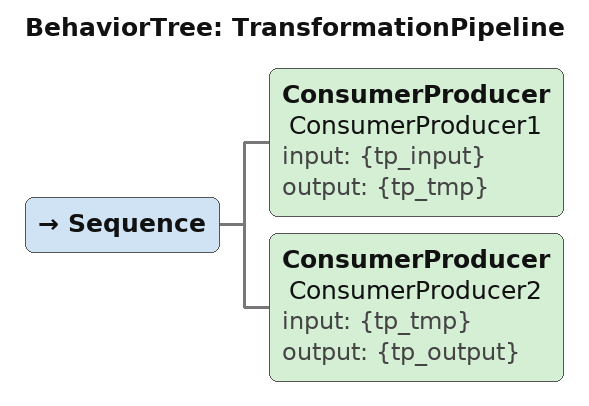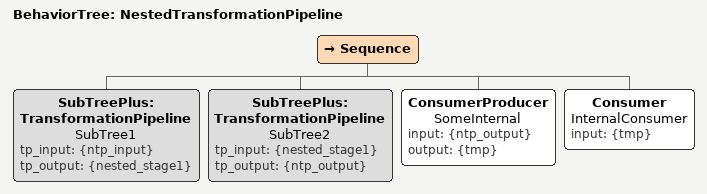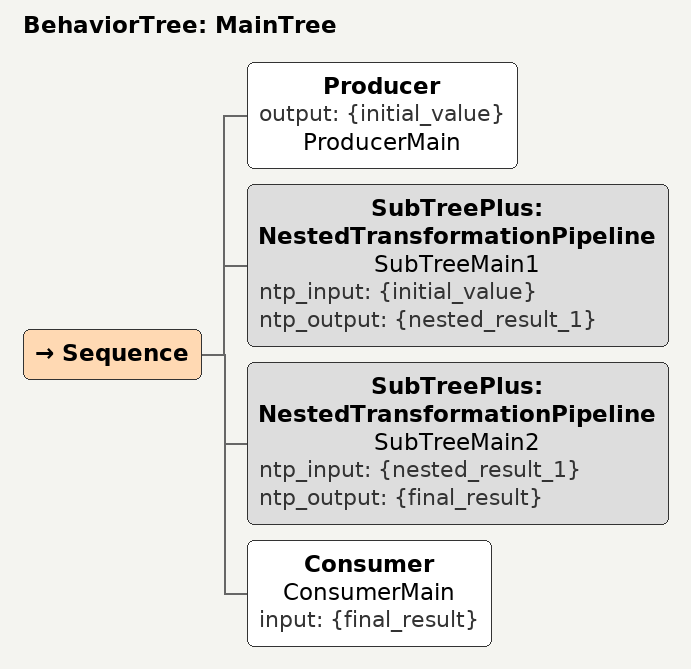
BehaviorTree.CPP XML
<root main_tree_to_execute="MainTree">

  <BehaviorTree ID="TransformationPipeline">
    <Sequence>
      <ConsumerProducer name="ConsumerProducer1" input="{tp_input}"  output="{tp_tmp}"   />
      <ConsumerProducer name="ConsumerProducer2" input="{tp_tmp}"    output="{tp_output}" />
    </Sequence>
  </BehaviorTree>

  <BehaviorTree ID="NestedTransformationPipeline">
    <Sequence>
      <SubTreePlus name="SubTree1" ID="TransformationPipeline"
               tp_input="{ntp_input}"
               tp_output="{nested_stage1}" />
      <SubTreePlus name="SubTree2" ID="TransformationPipeline"
               tp_input="{nested_stage1}"
               tp_output="{ntp_output}" />
      <ConsumerProducer name="SomeInternal" input="{ntp_output}" output="{tmp}"   />
      <Consumer name="InternalConsumer" input="{tmp}" />
    </Sequence>
  </BehaviorTree>

  <BehaviorTree ID="MainTree">
    <Sequence>
      <Producer output="{initial_value}" name="ProducerMain" />
      <SubTreePlus name="SubTreeMain1" ID="NestedTransformationPipeline"
               ntp_input="{initial_value}"
               ntp_output="{nested_result_1}" />
      <SubTreePlus name="SubTreeMain2" ID="NestedTransformationPipeline"
               ntp_input="{nested_result_1}"
               ntp_output="{final_result}" />
      <Consumer name="ConsumerMain" input="{final_result}" />
    </Sequence>
  </BehaviorTree>

</root>
